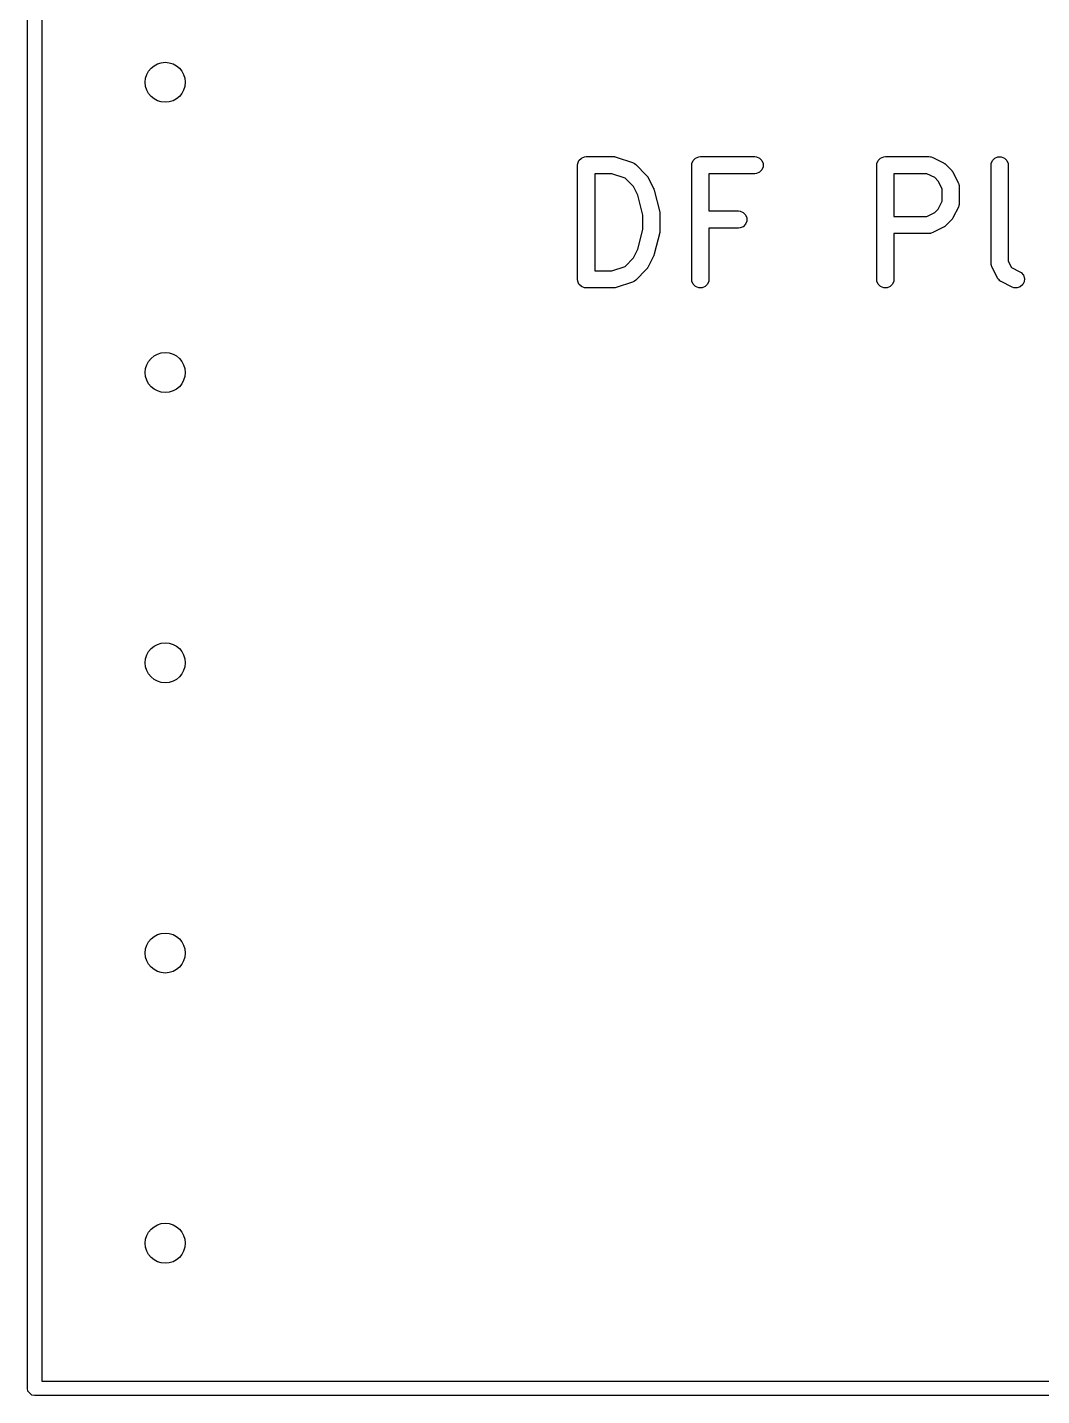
# Model space of a CAD drawing. Header units: inches. Extents: x 0.4 to 11.3, y -7.9 to -0.4.
# Drawn here: x 3.8888 to 4.2383, y -3.2686 to -2.7972 of the extents above; entities that cross this region are included whole.
import ezdxf

# ---------------------------------------------------------------- set-up
doc = ezdxf.new("R2010")
doc.units = ezdxf.units.IN
doc.header["$MEASUREMENT"] = 0
doc.layers.add('F.Silkscreen', color=41, linetype='CONTINUOUS', true_color=0xf2eda1)

msp = doc.modelspace()

# ---------------------------------------------------------------- linework, layer by layer
at = {"layer": 'F.Silkscreen', "linetype": 'CONTINUOUS'}
for p, q in [((3.88884, -3.26614), (3.88884, -2.46614)), ((3.89384, -2.46864), (3.89384, -3.26364)), ((4.07891, -2.84304), (4.07972, -2.84222)), ((4.07972, -2.84222), (4.08079, -2.84178)), ((4.08079, -2.84178), (4.08136, -2.84173)), ((4.08136, -2.84173), (4.09074, -2.84173)), ((4.09074, -2.84173), (4.09103, -2.84175)), ((4.09103, -2.84175), (4.09111, -2.84175)), ((4.09111, -2.84175), (4.09121, -2.84177)), ((4.09121, -2.84177), (4.09131, -2.84178)), ((4.09131, -2.84178), (4.09139, -2.84181)), ((4.09139, -2.84181), (4.09167, -2.84188)), ((4.09167, -2.84188), (4.0973, -2.84375)), ((4.11828, -2.84304), (4.11909, -2.84222)), ((4.11909, -2.84222), (4.12016, -2.84178)), ((4.12016, -2.84178), (4.12073, -2.84173)), ((4.12073, -2.84173), (4.13948, -2.84173)), ((4.13948, -2.84173), (4.14006, -2.84178)), ((4.14006, -2.84178), (4.14112, -2.84222)), ((4.14112, -2.84222), (4.14194, -2.84304)), ((4.18202, -2.84304), (4.18284, -2.84222)), ((4.18284, -2.84222), (4.1839, -2.84178)), ((4.1839, -2.84178), (4.18448, -2.84173)), ((4.18448, -2.84173), (4.19948, -2.84173)), ((4.19948, -2.84173), (4.20005, -2.84178)), ((4.20005, -2.84178), (4.20015, -2.84182)), ((4.20015, -2.84182), (4.20025, -2.84183)), ((4.20025, -2.84183), (4.2008, -2.84204)), ((4.2008, -2.84204), (4.20455, -2.84391)), ((4.22139, -2.84304), (4.22221, -2.84222)), ((4.22221, -2.84222), (4.22327, -2.84178)), ((4.22327, -2.84178), (4.22442, -2.84178)), ((4.22442, -2.84178), (4.22549, -2.84222)), ((4.22549, -2.84222), (4.2263, -2.84304)), ((4.07841, -2.84468), (4.07847, -2.8441)), ((4.07841, -2.88405), (4.07841, -2.84468)), ((4.07847, -2.8441), (4.07891, -2.84304)), ((4.0973, -2.84375), (4.09783, -2.84399)), ((4.09783, -2.84399), (4.09791, -2.84406)), ((4.09791, -2.84406), (4.098, -2.8441)), ((4.098, -2.8441), (4.09845, -2.84446)), ((4.09845, -2.84446), (4.1022, -2.84821)), ((4.11778, -2.84468), (4.11784, -2.8441)), ((4.11778, -2.88405), (4.11778, -2.84468)), ((4.11784, -2.8441), (4.11828, -2.84304)), ((4.14112, -2.84713), (4.14006, -2.84757)), ((4.14194, -2.84632), (4.14112, -2.84713)), ((4.14194, -2.84304), (4.14238, -2.8441)), ((4.14238, -2.84525), (4.14194, -2.84632)), ((4.14238, -2.8441), (4.14238, -2.84525)), ((4.18152, -2.84468), (4.18158, -2.8441)), ((4.18152, -2.88405), (4.18152, -2.84468)), ((4.18158, -2.8441), (4.18202, -2.84304)), ((4.20455, -2.84391), (4.20479, -2.84407)), ((4.20479, -2.84407), (4.20487, -2.8441)), ((4.20487, -2.8441), (4.20495, -2.84416)), ((4.20495, -2.84416), (4.20503, -2.84422)), ((4.20503, -2.84422), (4.20509, -2.84428)), ((4.20509, -2.84428), (4.20531, -2.84446)), ((4.20531, -2.84446), (4.20719, -2.84634)), ((4.20719, -2.84634), (4.20737, -2.84657)), ((4.20737, -2.84657), (4.20743, -2.84662)), ((4.20743, -2.84662), (4.20749, -2.84671)), ((4.20749, -2.84671), (4.20755, -2.84679)), ((4.20755, -2.84679), (4.20758, -2.84686)), ((4.20758, -2.84686), (4.20774, -2.84711)), ((4.20774, -2.84711), (4.20962, -2.85086)), ((4.22089, -2.84468), (4.22095, -2.8441)), ((4.22089, -2.87842), (4.22089, -2.84468)), ((4.22095, -2.8441), (4.22139, -2.84304)), ((4.2263, -2.84304), (4.22674, -2.8441)), ((4.22674, -2.8441), (4.2268, -2.84468)), ((4.2268, -2.84468), (4.2268, -2.87773)), ((4.09026, -2.84763), (4.08432, -2.84763)), ((4.08432, -2.84763), (4.08432, -2.8811)), ((4.09477, -2.84913), (4.09026, -2.84763)), ((4.09769, -2.85205), (4.09477, -2.84913)), ((4.0992, -2.85508), (4.09769, -2.85205)), ((4.1022, -2.84821), (4.10239, -2.84844)), ((4.10239, -2.84844), (4.10245, -2.84849)), ((4.10245, -2.84849), (4.1025, -2.84858)), ((4.1025, -2.84858), (4.10257, -2.84866)), ((4.10257, -2.84866), (4.1026, -2.84873)), ((4.1026, -2.84873), (4.10275, -2.84898)), ((4.10275, -2.84898), (4.10463, -2.85273)), ((4.13948, -2.84763), (4.12369, -2.84763)), ((4.12369, -2.84763), (4.12369, -2.86047)), ((4.14006, -2.84757), (4.13948, -2.84763)), ((4.19878, -2.84763), (4.18743, -2.84763)), ((4.18743, -2.84763), (4.18743, -2.86235)), ((4.20148, -2.84898), (4.19878, -2.84763)), ((4.20267, -2.85018), (4.20148, -2.84898)), ((4.20402, -2.85287), (4.20267, -2.85018)), ((4.20962, -2.85086), (4.20982, -2.8514)), ((4.20982, -2.8514), (4.20983, -2.8515)), ((4.20983, -2.8515), (4.20987, -2.8516)), ((4.20987, -2.8516), (4.20993, -2.85218)), ((4.10091, -2.86191), (4.0992, -2.85508)), ((4.10463, -2.85273), (4.10464, -2.85277)), ((4.10464, -2.85277), (4.10466, -2.85279)), ((4.10466, -2.85279), (4.10474, -2.85303)), ((4.10474, -2.85303), (4.10484, -2.85327)), ((4.10484, -2.85327), (4.10484, -2.85329)), ((4.10484, -2.85329), (4.10485, -2.85334)), ((4.10485, -2.85334), (4.10673, -2.86083)), ((4.20402, -2.8571), (4.20402, -2.85287)), ((4.20993, -2.85218), (4.20993, -2.8578)), ((4.10673, -2.86083), (4.10674, -2.86093)), ((4.10674, -2.86093), (4.10676, -2.86097)), ((4.10676, -2.86097), (4.10678, -2.86119)), ((4.10678, -2.86119), (4.10681, -2.86141)), ((4.10681, -2.86141), (4.1068, -2.86145)), ((4.1068, -2.86145), (4.10681, -2.86155)), ((4.10681, -2.86155), (4.10681, -2.86718)), ((4.12369, -2.86047), (4.13386, -2.86047)), ((4.13386, -2.86047), (4.13443, -2.86053)), ((4.13443, -2.86053), (4.1355, -2.86097)), ((4.1355, -2.86097), (4.13631, -2.86179)), ((4.19878, -2.86235), (4.20148, -2.861)), ((4.20148, -2.861), (4.20267, -2.8598)), ((4.20267, -2.8598), (4.20402, -2.8571)), ((4.20962, -2.85912), (4.20774, -2.86287)), ((4.20982, -2.85858), (4.20962, -2.85912)), ((4.20983, -2.85848), (4.20982, -2.85858)), ((4.20987, -2.85838), (4.20983, -2.85848)), ((4.20993, -2.8578), (4.20987, -2.85838)), ((4.10091, -2.86681), (4.10091, -2.86191)), ((4.1355, -2.86588), (4.13443, -2.86632)), ((4.13631, -2.86507), (4.1355, -2.86588)), ((4.13631, -2.86179), (4.13675, -2.86285)), ((4.13675, -2.864), (4.13631, -2.86507)), ((4.13675, -2.86285), (4.13675, -2.864)), ((4.18743, -2.86235), (4.19878, -2.86235)), ((4.20455, -2.86607), (4.2008, -2.86794)), ((4.20479, -2.86591), (4.20455, -2.86607)), ((4.20487, -2.86588), (4.20479, -2.86591)), ((4.20495, -2.86581), (4.20487, -2.86588)), ((4.20503, -2.86576), (4.20495, -2.86581)), ((4.20509, -2.8657), (4.20503, -2.86576)), ((4.20531, -2.86551), (4.20509, -2.8657)), ((4.20719, -2.86364), (4.20531, -2.86551)), ((4.20737, -2.86341), (4.20719, -2.86364)), ((4.20743, -2.86336), (4.20737, -2.86341)), ((4.20749, -2.86327), (4.20743, -2.86336)), ((4.20755, -2.86319), (4.20749, -2.86327)), ((4.20758, -2.86312), (4.20755, -2.86319)), ((4.20774, -2.86287), (4.20758, -2.86312)), ((4.0992, -2.87364), (4.10091, -2.86681)), ((4.10673, -2.86789), (4.10485, -2.87539)), ((4.10674, -2.86779), (4.10673, -2.86789)), ((4.10676, -2.86775), (4.10674, -2.86779)), ((4.10678, -2.86753), (4.10676, -2.86775)), ((4.10681, -2.86732), (4.10678, -2.86753)), ((4.10681, -2.86718), (4.1068, -2.86728)), ((4.1068, -2.86728), (4.10681, -2.86732)), ((4.13386, -2.86638), (4.12369, -2.86638)), ((4.12369, -2.86638), (4.12369, -2.88405)), ((4.13443, -2.86632), (4.13386, -2.86638)), ((4.19948, -2.86825), (4.18743, -2.86825)), ((4.18743, -2.86825), (4.18743, -2.88405)), ((4.20005, -2.8682), (4.19948, -2.86825)), ((4.20015, -2.86816), (4.20005, -2.8682)), ((4.20025, -2.86815), (4.20015, -2.86816)), ((4.2008, -2.86794), (4.20025, -2.86815)), ((4.09769, -2.87667), (4.0992, -2.87364)), ((4.10474, -2.87569), (4.10466, -2.87594)), ((4.10484, -2.87545), (4.10474, -2.87569)), ((4.10485, -2.87539), (4.10484, -2.87543)), ((4.10484, -2.87543), (4.10484, -2.87545)), ((4.09026, -2.8811), (4.09477, -2.87959)), ((4.09477, -2.87959), (4.09769, -2.87667)), ((4.10239, -2.88029), (4.1022, -2.88051)), ((4.10245, -2.88023), (4.10239, -2.88029)), ((4.1025, -2.88015), (4.10245, -2.88023)), ((4.10257, -2.88006), (4.1025, -2.88015)), ((4.1026, -2.87999), (4.10257, -2.88006)), ((4.10275, -2.87974), (4.1026, -2.87999)), ((4.10463, -2.87599), (4.10275, -2.87974)), ((4.10464, -2.87595), (4.10463, -2.87599)), ((4.10466, -2.87594), (4.10464, -2.87595)), ((4.22095, -2.879), (4.22089, -2.87842)), ((4.22099, -2.8791), (4.22095, -2.879)), ((4.221, -2.8792), (4.22099, -2.8791)), ((4.22121, -2.87974), (4.221, -2.8792)), ((4.22308, -2.88349), (4.22121, -2.87974)), ((4.2268, -2.87773), (4.22792, -2.87997)), ((4.22792, -2.87997), (4.23079, -2.88141)), ((4.07847, -2.88462), (4.07841, -2.88405)), ((4.07891, -2.88569), (4.07847, -2.88462)), ((4.08432, -2.8811), (4.09026, -2.8811)), ((4.0973, -2.88497), (4.09167, -2.88685)), ((4.09783, -2.88474), (4.0973, -2.88497)), ((4.09791, -2.88467), (4.09783, -2.88474)), ((4.098, -2.88463), (4.09791, -2.88467)), ((4.09845, -2.88426), (4.098, -2.88463)), ((4.1022, -2.88051), (4.09845, -2.88426)), ((4.11784, -2.88462), (4.11778, -2.88405)), ((4.11828, -2.88569), (4.11784, -2.88462)), ((4.12363, -2.88462), (4.12319, -2.88569)), ((4.12369, -2.88405), (4.12363, -2.88462)), ((4.18158, -2.88462), (4.18152, -2.88405)), ((4.18202, -2.88569), (4.18158, -2.88462)), ((4.18737, -2.88462), (4.18693, -2.88569)), ((4.18743, -2.88405), (4.18737, -2.88462)), ((4.22314, -2.88359), (4.22308, -2.88349)), ((4.22316, -2.88364), (4.22314, -2.88359)), ((4.22321, -2.88369), (4.22316, -2.88364)), ((4.22339, -2.88398), (4.22321, -2.88369)), ((4.22367, -2.88423), (4.22339, -2.88398)), ((4.22391, -2.88451), (4.22367, -2.88423)), ((4.2242, -2.88469), (4.22391, -2.88451)), ((4.22426, -2.88474), (4.2242, -2.88469)), ((4.2243, -2.88475), (4.22426, -2.88474)), ((4.2244, -2.88481), (4.2243, -2.88475)), ((4.22815, -2.88669), (4.2244, -2.88481)), ((4.23079, -2.88141), (4.23128, -2.88172)), ((4.23128, -2.88172), (4.23204, -2.88259)), ((4.23232, -2.88483), (4.2318, -2.88586)), ((4.23204, -2.88259), (4.2324, -2.88368)), ((4.2324, -2.88368), (4.23232, -2.88483)), ((4.07972, -2.8865), (4.07891, -2.88569)), ((4.08079, -2.88694), (4.07972, -2.8865)), ((4.08136, -2.887), (4.08079, -2.88694)), ((4.09074, -2.887), (4.08136, -2.887)), ((4.09103, -2.88697), (4.09074, -2.887)), ((4.09111, -2.88698), (4.09103, -2.88697)), ((4.09121, -2.88695), (4.09111, -2.88698)), ((4.09131, -2.88694), (4.09121, -2.88695)), ((4.09139, -2.88691), (4.09131, -2.88694)), ((4.09167, -2.88685), (4.09139, -2.88691)), ((4.11909, -2.8865), (4.11828, -2.88569)), ((4.12016, -2.88694), (4.11909, -2.8865)), ((4.12131, -2.88694), (4.12016, -2.88694)), ((4.12238, -2.8865), (4.12131, -2.88694)), ((4.12319, -2.88569), (4.12238, -2.8865)), ((4.18284, -2.8865), (4.18202, -2.88569)), ((4.1839, -2.88694), (4.18284, -2.8865)), ((4.18505, -2.88694), (4.1839, -2.88694)), ((4.18612, -2.8865), (4.18505, -2.88694)), ((4.18693, -2.88569), (4.18612, -2.8865)), ((4.22869, -2.8869), (4.22815, -2.88669)), ((4.22984, -2.88698), (4.22869, -2.8869)), ((4.23093, -2.88661), (4.22984, -2.88698)), ((4.2318, -2.88586), (4.23093, -2.88661)), ((3.88903, -3.2671), (3.88884, -3.26614)), ((3.89384, -3.26364), (4.68884, -3.26364)), ((3.89038, -3.26845), (3.88903, -3.2671)), ((3.89134, -3.26864), (3.89038, -3.26845)), ((4.69134, -3.26864), (3.89134, -3.26864))]:
    msp.add_line(p, q, dxfattribs=at)
at = {"layer": 'F.Silkscreen'}
for centre in [(3.93634, -2.81614), (3.93634, -2.81614), (3.93634, -2.91614), (3.93634, -2.91614), (3.93634, -3.01614), (3.93634, -3.01614), (3.93634, -3.11614), (3.93634, -3.11614), (3.93634, -3.21614), (3.93634, -3.21614)]:
    msp.add_circle(centre, 0.00689, dxfattribs=at)

doc.saveas('drawing.dxf')
